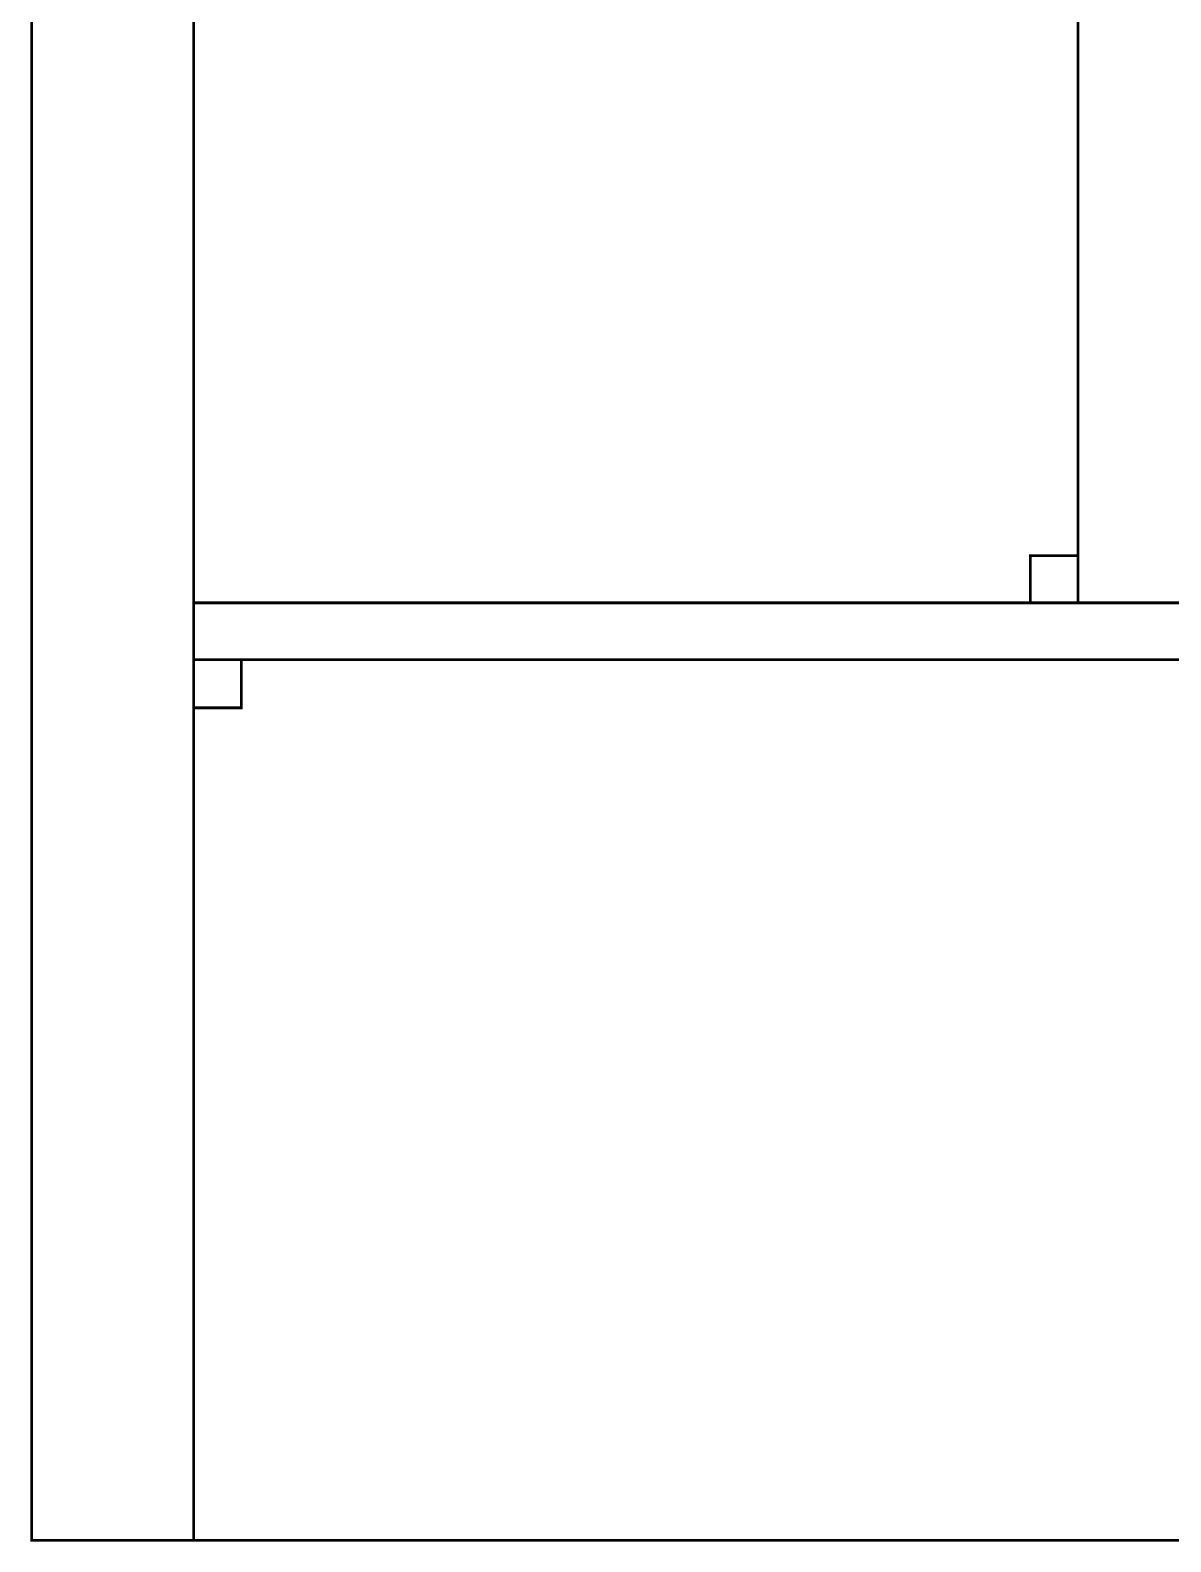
# Model space of a CAD drawing. Header units: millimetres. Extents: x 512 to 764439, y -71 to 559481.
# Drawn here: x 280110 to 328680, y 193573 to 257937 of the extents above; entities that cross this region are included whole.
import ezdxf

# ---------------------------------------------------------------- set-up
doc = ezdxf.new("R2010")
doc.units = ezdxf.units.MM
doc.header["$LTSCALE"] = 50

msp = doc.modelspace()

# ---------------------------------------------------------------- linework, layer by layer
at = {"color": 32, "true_color": 0xcd6928}
for points in [[(437706.3554854, 324261.77650097, 121.76646086, 121.76646086, 0), (280170.82462528, 324261.77650097, 121.76646086, 121.76646086, 0), (280170.82462528, 193633.8132722, 121.76646086, 121.76646086, 0), (287071.70775914, 193634.56700625, 121.76646086, 121.76646086, 0)], [(287070.92407389, 324261.77650097, 121.766461, 121.766461, 0), (287071.70776367, 193633.8133578, 0, 0, 0)]]:
    msp.add_lwpolyline(points, format="xyseb", dxfattribs=at)
at = {"color": 32, "true_color": 0xcd6928, "const_width": 121.76646086}
for points in [[(324729.78192677, 324244.57002297), (324729.78192677, 233550.81348478)], [(322700.34091247, 233533.60700678), (322700.34091247, 235563.04802108), (324729.78192677, 235563.04802108)], [(287070.92407389, 233550.81348478), (437706.3554854, 233550.81348478)], [(287070.92407389, 231132.69074563), (437706.3554854, 231132.69074563)], [(289100.36508819, 231115.48426763), (289100.36508819, 229086.04325333), (287070.92407389, 229086.04325333)], [(287071.70776367, 193633.8133578), (437707.13917518, 193633.8133578)]]:
    msp.add_lwpolyline(points, dxfattribs=at)

doc.saveas('drawing.dxf')
